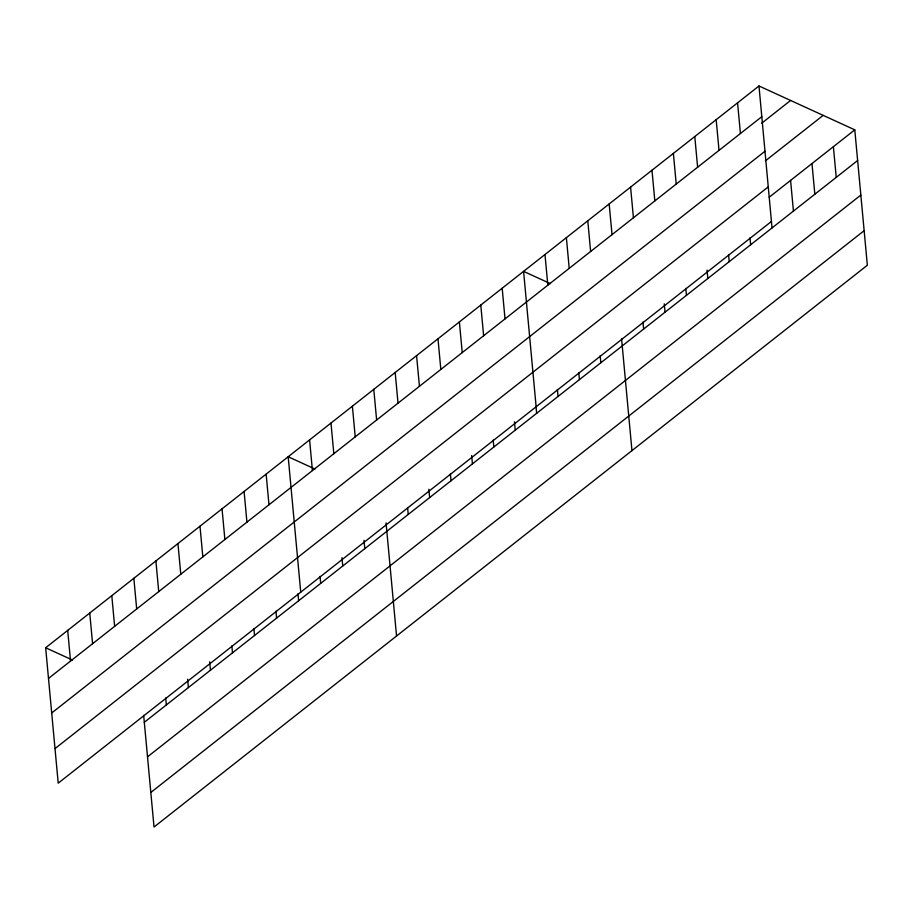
<?xml version="1.0" encoding="UTF-8"?>
<svg xmlns="http://www.w3.org/2000/svg" width="913" height="913" viewBox="0 0 913 913"><rect width="100%" height="100%" fill="white"/><g stroke="black" fill="none" stroke-linecap="round" stroke-linejoin="round"><path stroke-width="1.37" d="M771.542 221.38L58.215 783.16L45.65 647.762L758.977 85.982L854.785 129.84L867.35 265.238L154.023 827.018L143.661 715.324M48.492 678.427L761.83 116.659M761.704 123.209L790.601 100.453M51.699 712.996L765.037 151.216M765.391 160.871L823.172 115.369M55.008 748.603L768.335 186.823M769.191 197.254L854.785 129.84M144.3 722.297L857.638 160.517M147.507 756.854L860.845 195.074M150.816 792.461L864.143 230.681M550.334 283.612L523.583 271.366L536.136 406.764M314.939 469.008L288.177 456.751L300.742 592.149M45.65 647.762L72.401 660.008M833.386 146.696L836.24 177.373M811.988 163.553L814.83 194.218M790.59 180.409L793.431 211.074M758.977 85.982L772.033 227.93M737.578 102.838L740.42 133.515M749.984 237.814L750.634 244.787M716.18 119.694L719.022 150.36M728.585 254.67L729.236 261.632M694.782 136.539L697.623 167.216M707.061 270.122L707.837 278.488M673.383 153.395L676.225 184.072M685.789 288.371L686.439 295.344M651.985 170.252L654.826 200.917M664.265 303.835L665.041 312.2M630.586 187.108L633.428 217.773M642.992 322.084L643.631 329.045M609.176 203.953L612.03 234.63M621.593 338.928L631.956 450.623M587.778 220.809L590.631 251.486M600.195 355.785L600.834 362.758M566.38 237.665L569.221 268.331M578.785 372.641L579.435 379.614M544.981 254.522L547.823 285.187M557.387 389.486L558.037 396.459M535.988 406.342L536.639 413.315M502.184 288.223L505.026 318.899M514.464 421.806L515.24 430.171M480.786 305.079L483.628 335.744M493.191 440.055L493.842 447.028M459.376 321.924L462.229 352.601M471.656 455.507L472.432 463.872M437.978 338.78L440.831 369.457M450.394 473.756L451.033 480.729M416.579 355.636L419.432 386.313M428.859 489.22L429.635 497.585M395.181 372.493L398.022 403.158M407.586 507.468L408.237 514.43M373.782 389.337L376.624 420.014M386.062 522.921L396.55 636.019M352.384 406.194L355.225 436.871M364.013 540.291L364.789 548.656M330.985 423.05L333.827 453.727M341.964 557.649L342.74 566.014M309.587 439.906L312.429 470.572M320.041 576.411L320.691 583.384M297.992 593.77L298.642 600.743M266.139 474.121L268.981 504.798M275.943 611.139L276.593 618.112M244.091 491.479L246.932 522.156M253.905 628.498L254.544 635.471M222.042 508.849L224.883 539.526M231.856 645.868L232.495 652.841M199.993 526.208L202.834 556.884M209.67 661.834L210.447 670.199M177.944 543.577L180.785 574.254M187.622 679.204L188.398 687.569M155.895 560.936L158.736 591.613M165.709 697.954L166.349 704.927M133.846 578.306L136.688 608.971M111.797 595.664L114.639 626.341M89.748 613.034L92.59 643.699M67.699 630.392L70.541 661.069"/></g></svg>
